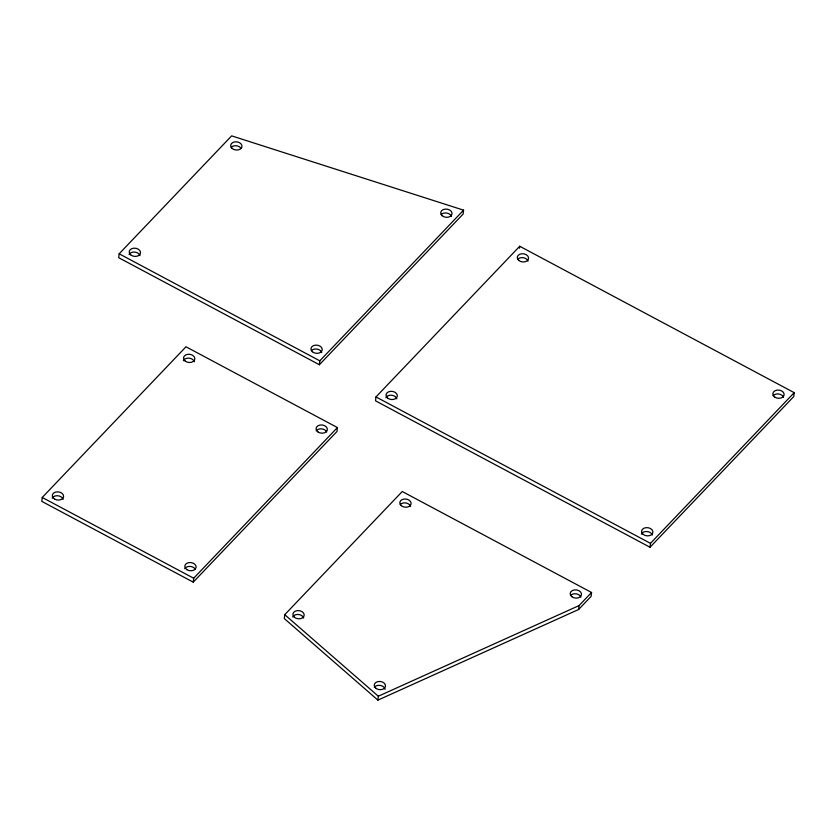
<?xml version="1.0" encoding="UTF-8"?>
<svg xmlns="http://www.w3.org/2000/svg" width="836" height="836" viewBox="0 0 836 836"><rect width="100%" height="100%" fill="white"/><g stroke="black" fill="none" stroke-linecap="round" stroke-linejoin="round"><path stroke-width="1.25" d="M42.239 497.462L41.8 501.37L193.241 582.149L336.992 431.47L337.42 427.562L185.979 346.783L42.239 497.462L193.68 578.24L193.241 582.149M119.151 253.799L118.712 257.697L319.373 364.736L463.123 214.047L463.562 210.149L231.645 135.871L119.151 253.799L319.812 360.828L319.373 364.736M284.752 614.679L284.313 618.577L377.903 700.129L578.616 609.496L591.115 596.392L591.554 592.484L402.252 491.505L284.752 614.679L378.332 696.221L377.903 700.129M375.97 396.933L375.531 400.841L650.021 547.256L793.761 396.567L794.2 392.669L519.71 246.254L375.97 396.933L650.46 543.348L650.021 547.256M519.49 248.198L519.71 246.254M578.616 609.496L579.055 605.588L591.554 592.484M319.812 360.828L463.562 210.149M193.68 578.24L337.42 427.562M650.46 543.348L794.2 392.669M378.332 696.221L579.055 605.588M52.177 498.193A5.685 4.117 6.4 0 1 57.977 495.779A5.685 4.117 6.4 0 1 63.097 499.426M316.227 430.822A5.685 4.117 6.4 0 1 321.724 428.878A5.685 4.117 6.4 0 1 326.667 431.982M183.377 360.692A5.685 4.117 6.4 0 1 189.103 358.184A5.685 4.117 6.4 0 1 194.318 361.758M184.808 568.668A5.685 4.117 6.4 0 1 190.065 566.421A5.685 4.117 6.4 0 1 195.279 569.274M129.047 254.604A5.685 4.117 6.4 0 1 134.774 252.096A5.685 4.117 6.4 0 1 139.988 255.67M311.431 350.608A5.685 4.117 6.4 0 1 317.241 349.145A5.685 4.117 6.4 0 1 321.714 352.604M441.199 214.58A5.685 4.117 6.4 0 1 447.009 213.107A5.685 4.117 6.4 0 1 451.492 216.566M231.164 147.303A5.685 4.117 6.4 0 1 240.977 148.254M385.887 397.706A5.685 4.117 6.4 0 1 391.645 395.24A5.685 4.117 6.4 0 1 396.807 398.856M641.379 534.162A5.685 4.117 6.4 0 1 646.991 531.539A5.685 4.117 6.4 0 1 652.32 535.009M773.122 395.762A5.685 4.117 6.4 0 1 778.765 394.017A5.685 4.117 6.4 0 1 783.52 397.278M517.703 259.285A5.685 4.117 6.4 0 1 523.472 257.749A5.685 4.117 6.4 0 1 528.018 261.156M292.715 616.999A5.685 4.117 6.4 0 1 298.442 614.491A5.685 4.117 6.4 0 1 303.656 618.065M400.298 504.484A5.685 4.117 6.4 0 1 406.097 503.021A5.685 4.117 6.4 0 1 410.58 506.48M374.298 687.432A5.685 4.117 6.4 0 1 380.443 685.468A5.685 4.117 6.4 0 1 385.082 689.428M570.497 595.556A5.685 4.117 6.4 0 1 576.15 593.842A5.685 4.117 6.4 0 1 580.884 597.123M317.91 431.919A5.685 4.117 6.4 0 0 327.252 430.216A5.685 4.117 6.4 0 0 319.969 425.043A5.685 4.117 6.4 0 0 317.91 431.919M184.955 360.891A5.685 4.117 6.4 0 0 194.579 359.971A5.685 4.117 6.4 0 0 188.058 354.276A5.685 4.117 6.4 0 0 184.955 360.891M186.982 569.713A5.685 4.117 6.4 0 0 196.084 567.508A5.685 4.117 6.4 0 0 188.33 562.712A5.685 4.117 6.4 0 0 186.982 569.713M54.727 499.176A5.685 4.117 6.4 0 0 63.609 496.594A5.685 4.117 6.4 0 0 55.531 492.101A5.685 4.117 6.4 0 0 54.727 499.176M130.625 254.802A5.685 4.117 6.4 0 0 140.249 253.883A5.685 4.117 6.4 0 0 133.729 248.187A5.685 4.117 6.4 0 0 130.625 254.802M312.361 351.737A5.685 4.117 6.4 0 0 321.975 350.817A5.685 4.117 6.4 0 0 315.465 345.132A5.685 4.117 6.4 0 0 312.361 351.737M442.129 215.709A5.685 4.117 6.4 0 0 451.753 214.789A5.685 4.117 6.4 0 0 445.233 209.094A5.685 4.117 6.4 0 0 442.129 215.709M232.094 148.432A5.685 4.117 6.4 0 0 241.719 147.512A5.685 4.117 6.4 0 0 235.198 141.827A5.685 4.117 6.4 0 0 232.094 148.432M518.748 260.414A5.685 4.117 6.4 0 0 528.331 259.379A5.685 4.117 6.4 0 0 521.695 253.757A5.685 4.117 6.4 0 0 518.748 260.414M387.392 397.905A5.685 4.117 6.4 0 0 397.037 397.069A5.685 4.117 6.4 0 0 390.611 391.321A5.685 4.117 6.4 0 0 387.392 397.905M643.103 534.35A5.685 4.117 6.4 0 0 652.665 533.232A5.685 4.117 6.4 0 0 645.956 527.662A5.685 4.117 6.4 0 0 643.103 534.35M774.491 396.881A5.685 4.117 6.4 0 0 783.969 395.512A5.685 4.117 6.4 0 0 776.999 390.109A5.685 4.117 6.4 0 0 774.491 396.881M571.814 596.685A5.685 4.117 6.4 0 0 581.313 595.357A5.685 4.117 6.4 0 0 574.384 589.923A5.685 4.117 6.4 0 0 571.814 596.685M376.21 688.519A5.685 4.117 6.4 0 0 385.448 686.596A5.685 4.117 6.4 0 0 377.956 681.58A5.685 4.117 6.4 0 0 376.21 688.519M401.217 505.623A5.685 4.117 6.4 0 0 410.842 504.704A5.685 4.117 6.4 0 0 404.331 499.008A5.685 4.117 6.4 0 0 401.217 505.623M294.293 617.198A5.685 4.117 6.4 0 0 303.917 616.278A5.685 4.117 6.4 0 0 297.397 610.593A5.685 4.117 6.4 0 0 294.293 617.198"/></g></svg>
